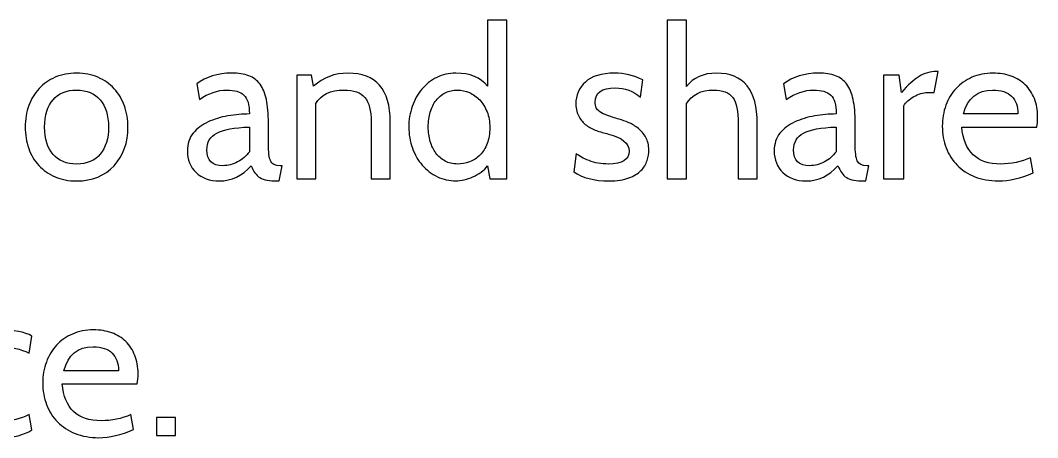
# Model space of a CAD drawing. Header units: centimetres. Extents: x -24 to 24.1, y -20.7 to 0.5.
# Drawn here: x 19.852 to 23.925, y -6.704 to -5.032 of the extents above; entities that cross this region are included whole.
import ezdxf

# ---------------------------------------------------------------- set-up
doc = ezdxf.new("R2010")
doc.units = ezdxf.units.CM
doc.header["$MEASUREMENT"] = 0
doc.layers.add('Layer 1', color=7, linetype='Continuous')

msp = doc.modelspace()

# ---------------------------------------------------------------- linework, layer by layer
at = {"layer": 'Layer 1', "color": 250}
for points, knots in [([(21.79941, -5.66718), (21.79941, -5.66718), (21.73168, -5.66718), (21.73168, -5.66718), (21.73168, -5.66718), (21.73168, -5.66718), (21.72321, -5.61469), (21.72321, -5.61469), (21.72321, -5.61469), (21.71644, -5.62428), (21.70783, -5.63275), (21.69739, -5.64009), (21.69739, -5.64009), (21.68695, -5.64742), (21.67594, -5.65377), (21.66437, -5.65914), (21.66437, -5.65914), (21.6528, -5.6645), (21.64108, -5.66859), (21.62923, -5.67141), (21.62923, -5.67141), (21.61738, -5.67424), (21.60637, -5.67565), (21.59621, -5.67565), (21.59621, -5.67565), (21.56968, -5.67565), (21.54485, -5.67), (21.5217, -5.65871), (21.5217, -5.65871), (21.49856, -5.64742), (21.47852, -5.63204), (21.46159, -5.61257), (21.46159, -5.61257), (21.44466, -5.5931), (21.43139, -5.57024), (21.4218, -5.54399), (21.4218, -5.54399), (21.4122, -5.51774), (21.4074, -5.48966), (21.4074, -5.45975), (21.4074, -5.45975), (21.4074, -5.43096), (21.41192, -5.40344), (21.42095, -5.3772), (21.42095, -5.3772), (21.42998, -5.35095), (21.44282, -5.32795), (21.45947, -5.30819), (21.45947, -5.30819), (21.47612, -5.28844), (21.49602, -5.27277), (21.51916, -5.2612), (21.51916, -5.2612), (21.54231, -5.24963), (21.56799, -5.24384), (21.59621, -5.24384), (21.59621, -5.24384), (21.65209, -5.24384), (21.69442, -5.26134), (21.72321, -5.29634), (21.72321, -5.29634), (21.72321, -5.29634), (21.72321, -5.03218), (21.72321, -5.03218), (21.72321, -5.03218), (21.72321, -5.03218), (21.79941, -5.03218), (21.79941, -5.03218), (21.79941, -5.03218), (21.79941, -5.03218), (21.79941, -5.66718), (21.79941, -5.66718)], [0, 0, 0, 0, 0.0526316, 0.0526316, 0.0526316, 0.0526316, 0.1052632, 0.1052632, 0.1052632, 0.1052632, 0.1578947, 0.1578947, 0.1578947, 0.1578947, 0.2105263, 0.2105263, 0.2105263, 0.2105263, 0.2631579, 0.2631579, 0.2631579, 0.2631579, 0.3157895, 0.3157895, 0.3157895, 0.3157895, 0.3684211, 0.3684211, 0.3684211, 0.3684211, 0.4210526, 0.4210526, 0.4210526, 0.4210526, 0.4736842, 0.4736842, 0.4736842, 0.4736842, 0.5263158, 0.5263158, 0.5263158, 0.5263158, 0.5789474, 0.5789474, 0.5789474, 0.5789474, 0.6315789, 0.6315789, 0.6315789, 0.6315789, 0.6842105, 0.6842105, 0.6842105, 0.6842105, 0.7368421, 0.7368421, 0.7368421, 0.7368421, 0.7894737, 0.7894737, 0.7894737, 0.7894737, 0.8421053, 0.8421053, 0.8421053, 0.8421053, 0.8947368, 0.8947368, 0.8947368, 0.8947368, 1, 1, 1, 1]), ([(22.80271, -5.66718), (22.80271, -5.66718), (22.72651, -5.66718), (22.72651, -5.66718), (22.72651, -5.66718), (22.72651, -5.66718), (22.72651, -5.44535), (22.72651, -5.44535), (22.72651, -5.44535), (22.72651, -5.39625), (22.71917, -5.36167), (22.7045, -5.34164), (22.7045, -5.34164), (22.68982, -5.3216), (22.66414, -5.31158), (22.62745, -5.31158), (22.62745, -5.31158), (22.57778, -5.31158), (22.54166, -5.32964), (22.51908, -5.36577), (22.51908, -5.36577), (22.51908, -5.36577), (22.51908, -5.66718), (22.51908, -5.66718), (22.51908, -5.66718), (22.51908, -5.66718), (22.44203, -5.66718), (22.44203, -5.66718), (22.44203, -5.66718), (22.44203, -5.66718), (22.44203, -5.03218), (22.44203, -5.03218), (22.44203, -5.03218), (22.44203, -5.03218), (22.51908, -5.03218), (22.51908, -5.03218), (22.51908, -5.03218), (22.51908, -5.03218), (22.51908, -5.29719), (22.51908, -5.29719), (22.51908, -5.29719), (22.54674, -5.26163), (22.58681, -5.24384), (22.6393, -5.24384), (22.6393, -5.24384), (22.74824, -5.24384), (22.80271, -5.31101), (22.80271, -5.44535), (22.80271, -5.44535), (22.80271, -5.44535), (22.80271, -5.66718), (22.80271, -5.66718)], [0, 0, 0, 0, 0.0714286, 0.0714286, 0.0714286, 0.0714286, 0.1428571, 0.1428571, 0.1428571, 0.1428571, 0.2142857, 0.2142857, 0.2142857, 0.2142857, 0.2857143, 0.2857143, 0.2857143, 0.2857143, 0.3571429, 0.3571429, 0.3571429, 0.3571429, 0.4285714, 0.4285714, 0.4285714, 0.4285714, 0.5, 0.5, 0.5, 0.5, 0.5714286, 0.5714286, 0.5714286, 0.5714286, 0.6428571, 0.6428571, 0.6428571, 0.6428571, 0.7142857, 0.7142857, 0.7142857, 0.7142857, 0.7857143, 0.7857143, 0.7857143, 0.7857143, 0.8571429, 0.8571429, 0.8571429, 0.8571429, 1, 1, 1, 1]), ([(20.22714, -5.61469), (20.19046, -5.65533), (20.1405, -5.67565), (20.07728, -5.67565), (20.07728, -5.67565), (20.04511, -5.67565), (20.01632, -5.67014), (19.99092, -5.65914), (19.99092, -5.65914), (19.96552, -5.64813), (19.94393, -5.63303), (19.92615, -5.61384), (19.92615, -5.61384), (19.90837, -5.59465), (19.89483, -5.57179), (19.88551, -5.54526), (19.88551, -5.54526), (19.8762, -5.51873), (19.87154, -5.49023), (19.87154, -5.45975), (19.87154, -5.45975), (19.87154, -5.4287), (19.87634, -5.40006), (19.88594, -5.37381), (19.88594, -5.37381), (19.89553, -5.34756), (19.90922, -5.32484), (19.927, -5.30565), (19.927, -5.30565), (19.94478, -5.28646), (19.96637, -5.27136), (19.99177, -5.26036), (19.99177, -5.26036), (20.01717, -5.24935), (20.04568, -5.24384), (20.07728, -5.24384), (20.07728, -5.24384), (20.10889, -5.24384), (20.1374, -5.24935), (20.1628, -5.26036), (20.1628, -5.26036), (20.1882, -5.27136), (20.20979, -5.2866), (20.22757, -5.30608), (20.22757, -5.30608), (20.24535, -5.32555), (20.25904, -5.34841), (20.26863, -5.37466), (20.26863, -5.37466), (20.27823, -5.4009), (20.28303, -5.42927), (20.28303, -5.45975), (20.28303, -5.45975), (20.28303, -5.52183), (20.2644, -5.57348), (20.22714, -5.61469)], [0, 0, 0, 0, 0.0666667, 0.0666667, 0.0666667, 0.0666667, 0.1333333, 0.1333333, 0.1333333, 0.1333333, 0.2, 0.2, 0.2, 0.2, 0.2666667, 0.2666667, 0.2666667, 0.2666667, 0.3333333, 0.3333333, 0.3333333, 0.3333333, 0.4, 0.4, 0.4, 0.4, 0.4666667, 0.4666667, 0.4666667, 0.4666667, 0.5333333, 0.5333333, 0.5333333, 0.5333333, 0.6, 0.6, 0.6, 0.6, 0.6666667, 0.6666667, 0.6666667, 0.6666667, 0.7333333, 0.7333333, 0.7333333, 0.7333333, 0.8, 0.8, 0.8, 0.8, 0.8666667, 0.8666667, 0.8666667, 0.8666667, 1, 1, 1, 1]), ([(20.90025, -5.61469), (20.90025, -5.61469), (20.88839, -5.67565), (20.88839, -5.67565), (20.88839, -5.67565), (20.88839, -5.67565), (20.88247, -5.67565), (20.88247, -5.67565), (20.88247, -5.67565), (20.86553, -5.67565), (20.85142, -5.67466), (20.84013, -5.67268), (20.84013, -5.67268), (20.82885, -5.67071), (20.81925, -5.66732), (20.81135, -5.66252), (20.81135, -5.66252), (20.80345, -5.65773), (20.79681, -5.65138), (20.79145, -5.64347), (20.79145, -5.64347), (20.78609, -5.63557), (20.78087, -5.62598), (20.77579, -5.61469), (20.77579, -5.61469), (20.74079, -5.65533), (20.69846, -5.67565), (20.64879, -5.67565), (20.64879, -5.67565), (20.60984, -5.67565), (20.5788, -5.6645), (20.55565, -5.6422), (20.55565, -5.6422), (20.53251, -5.61991), (20.52094, -5.59098), (20.52094, -5.55542), (20.52094, -5.55542), (20.52094, -5.52663), (20.5287, -5.50293), (20.54422, -5.4843), (20.54422, -5.4843), (20.55975, -5.46567), (20.5795, -5.45071), (20.60349, -5.43943), (20.60349, -5.43943), (20.62748, -5.42814), (20.65415, -5.42009), (20.6835, -5.4153), (20.6835, -5.4153), (20.71285, -5.4105), (20.74136, -5.40782), (20.76901, -5.40725), (20.76901, -5.40725), (20.76901, -5.37), (20.76182, -5.34474), (20.74742, -5.33148), (20.74742, -5.33148), (20.73303, -5.31821), (20.71003, -5.31158), (20.67842, -5.31158), (20.67842, -5.31158), (20.6423, -5.31158), (20.60589, -5.324), (20.5692, -5.34883), (20.5692, -5.34883), (20.5692, -5.34883), (20.55819, -5.28703), (20.55819, -5.28703), (20.55819, -5.28703), (20.59545, -5.25824), (20.6423, -5.24384), (20.69874, -5.24384), (20.69874, -5.24384), (20.72527, -5.24384), (20.74785, -5.24737), (20.76647, -5.25443), (20.76647, -5.25443), (20.7851, -5.26148), (20.8002, -5.27277), (20.81177, -5.2883), (20.81177, -5.2883), (20.82334, -5.30382), (20.83181, -5.32428), (20.83717, -5.34968), (20.83717, -5.34968), (20.84253, -5.37508), (20.84521, -5.40612), (20.84521, -5.44281), (20.84521, -5.44281), (20.84521, -5.44281), (20.84521, -5.52748), (20.84521, -5.52748), (20.84521, -5.52748), (20.84521, -5.56022), (20.84804, -5.58294), (20.85368, -5.59564), (20.85368, -5.59564), (20.85933, -5.60834), (20.87231, -5.61469), (20.89263, -5.61469), (20.89263, -5.61469), (20.89263, -5.61469), (20.90025, -5.61469), (20.90025, -5.61469)], [0, 0, 0, 0, 0.037037, 0.037037, 0.037037, 0.037037, 0.0740741, 0.0740741, 0.0740741, 0.0740741, 0.1111111, 0.1111111, 0.1111111, 0.1111111, 0.1481481, 0.1481481, 0.1481481, 0.1481481, 0.1851852, 0.1851852, 0.1851852, 0.1851852, 0.2222222, 0.2222222, 0.2222222, 0.2222222, 0.2592593, 0.2592593, 0.2592593, 0.2592593, 0.2962963, 0.2962963, 0.2962963, 0.2962963, 0.3333333, 0.3333333, 0.3333333, 0.3333333, 0.3703704, 0.3703704, 0.3703704, 0.3703704, 0.4074074, 0.4074074, 0.4074074, 0.4074074, 0.4444444, 0.4444444, 0.4444444, 0.4444444, 0.4814815, 0.4814815, 0.4814815, 0.4814815, 0.5185185, 0.5185185, 0.5185185, 0.5185185, 0.5555556, 0.5555556, 0.5555556, 0.5555556, 0.5925926, 0.5925926, 0.5925926, 0.5925926, 0.6296296, 0.6296296, 0.6296296, 0.6296296, 0.6666667, 0.6666667, 0.6666667, 0.6666667, 0.7037037, 0.7037037, 0.7037037, 0.7037037, 0.7407407, 0.7407407, 0.7407407, 0.7407407, 0.7777778, 0.7777778, 0.7777778, 0.7777778, 0.8148148, 0.8148148, 0.8148148, 0.8148148, 0.8518519, 0.8518519, 0.8518519, 0.8518519, 0.8888889, 0.8888889, 0.8888889, 0.8888889, 0.9259259, 0.9259259, 0.9259259, 0.9259259, 1, 1, 1, 1]), ([(21.3329, -5.66718), (21.3329, -5.66718), (21.25669, -5.66718), (21.25669, -5.66718), (21.25669, -5.66718), (21.25669, -5.66718), (21.25669, -5.43858), (21.25669, -5.43858), (21.25669, -5.43858), (21.25669, -5.39399), (21.24837, -5.36167), (21.23172, -5.34164), (21.23172, -5.34164), (21.21507, -5.3216), (21.18727, -5.31158), (21.14832, -5.31158), (21.14832, -5.31158), (21.09301, -5.31158), (21.05519, -5.32964), (21.03487, -5.36577), (21.03487, -5.36577), (21.03487, -5.36577), (21.03487, -5.66718), (21.03487, -5.66718), (21.03487, -5.66718), (21.03487, -5.66718), (20.95867, -5.66718), (20.95867, -5.66718), (20.95867, -5.66718), (20.95867, -5.66718), (20.95867, -5.25231), (20.95867, -5.25231), (20.95867, -5.25231), (20.95867, -5.25231), (21.01793, -5.25231), (21.01793, -5.25231), (21.01793, -5.25231), (21.01793, -5.25231), (21.0264, -5.29634), (21.0264, -5.29634), (21.0264, -5.29634), (21.06591, -5.26134), (21.11163, -5.24384), (21.16356, -5.24384), (21.16356, -5.24384), (21.27645, -5.24384), (21.3329, -5.30876), (21.3329, -5.43858), (21.3329, -5.43858), (21.3329, -5.43858), (21.3329, -5.66718), (21.3329, -5.66718)], [0, 0, 0, 0, 0.0714286, 0.0714286, 0.0714286, 0.0714286, 0.1428571, 0.1428571, 0.1428571, 0.1428571, 0.2142857, 0.2142857, 0.2142857, 0.2142857, 0.2857143, 0.2857143, 0.2857143, 0.2857143, 0.3571429, 0.3571429, 0.3571429, 0.3571429, 0.4285714, 0.4285714, 0.4285714, 0.4285714, 0.5, 0.5, 0.5, 0.5, 0.5714286, 0.5714286, 0.5714286, 0.5714286, 0.6428571, 0.6428571, 0.6428571, 0.6428571, 0.7142857, 0.7142857, 0.7142857, 0.7142857, 0.7857143, 0.7857143, 0.7857143, 0.7857143, 0.8571429, 0.8571429, 0.8571429, 0.8571429, 1, 1, 1, 1]), ([(22.21004, -5.67565), (22.14965, -5.67565), (22.10223, -5.66351), (22.0678, -5.63924), (22.0678, -5.63924), (22.0678, -5.63924), (22.07712, -5.56558), (22.07712, -5.56558), (22.07712, -5.56558), (22.08841, -5.57574), (22.10576, -5.58534), (22.12919, -5.59437), (22.12919, -5.59437), (22.15261, -5.6034), (22.17843, -5.60791), (22.20666, -5.60791), (22.20666, -5.60791), (22.26197, -5.60791), (22.28963, -5.5907), (22.28963, -5.55627), (22.28963, -5.55627), (22.28963, -5.52522), (22.26197, -5.50236), (22.20666, -5.48769), (22.20666, -5.48769), (22.18972, -5.48373), (22.17378, -5.47908), (22.15882, -5.47372), (22.15882, -5.47372), (22.14386, -5.46835), (22.13046, -5.4613), (22.1186, -5.45255), (22.1186, -5.45255), (22.10675, -5.4438), (22.09701, -5.43265), (22.08939, -5.41911), (22.08939, -5.41911), (22.08177, -5.40556), (22.0774, -5.38863), (22.07627, -5.36831), (22.07627, -5.36831), (22.07627, -5.33275), (22.08897, -5.30311), (22.11437, -5.27941), (22.11437, -5.27941), (22.13977, -5.2557), (22.179, -5.24384), (22.23206, -5.24384), (22.23206, -5.24384), (22.26988, -5.24384), (22.30741, -5.25288), (22.34466, -5.27094), (22.34466, -5.27094), (22.34466, -5.27094), (22.33535, -5.34037), (22.33535, -5.34037), (22.33535, -5.34037), (22.306, -5.31553), (22.27213, -5.30311), (22.23375, -5.30311), (22.23375, -5.30311), (22.18013, -5.30311), (22.15332, -5.32188), (22.15332, -5.35942), (22.15332, -5.35942), (22.15332, -5.36845), (22.15473, -5.37621), (22.15755, -5.38242), (22.15755, -5.38242), (22.16037, -5.38863), (22.16545, -5.39427), (22.17279, -5.39907), (22.17279, -5.39907), (22.18013, -5.40387), (22.19001, -5.40852), (22.20242, -5.41318), (22.20242, -5.41318), (22.21484, -5.41769), (22.23065, -5.42277), (22.24984, -5.42842), (22.24984, -5.42842), (22.26169, -5.43181), (22.27453, -5.43646), (22.28836, -5.44239), (22.28836, -5.44239), (22.30219, -5.44832), (22.31503, -5.45608), (22.32688, -5.46567), (22.32688, -5.46567), (22.33874, -5.47527), (22.34862, -5.48712), (22.35652, -5.50123), (22.35652, -5.50123), (22.36442, -5.51534), (22.36837, -5.53228), (22.36837, -5.55203), (22.36837, -5.55203), (22.36837, -5.56558), (22.36611, -5.57969), (22.3616, -5.59437), (22.3616, -5.59437), (22.35708, -5.60904), (22.3489, -5.62231), (22.33704, -5.63416), (22.33704, -5.63416), (22.32519, -5.64601), (22.30896, -5.65589), (22.28836, -5.66379), (22.28836, -5.66379), (22.26776, -5.6717), (22.24165, -5.67565), (22.21004, -5.67565)], [0, 0, 0, 0, 0.0344828, 0.0344828, 0.0344828, 0.0344828, 0.0689655, 0.0689655, 0.0689655, 0.0689655, 0.1034483, 0.1034483, 0.1034483, 0.1034483, 0.137931, 0.137931, 0.137931, 0.137931, 0.1724138, 0.1724138, 0.1724138, 0.1724138, 0.2068966, 0.2068966, 0.2068966, 0.2068966, 0.2413793, 0.2413793, 0.2413793, 0.2413793, 0.2758621, 0.2758621, 0.2758621, 0.2758621, 0.3103448, 0.3103448, 0.3103448, 0.3103448, 0.3448276, 0.3448276, 0.3448276, 0.3448276, 0.3793103, 0.3793103, 0.3793103, 0.3793103, 0.4137931, 0.4137931, 0.4137931, 0.4137931, 0.4482759, 0.4482759, 0.4482759, 0.4482759, 0.4827586, 0.4827586, 0.4827586, 0.4827586, 0.5172414, 0.5172414, 0.5172414, 0.5172414, 0.5517241, 0.5517241, 0.5517241, 0.5517241, 0.5862069, 0.5862069, 0.5862069, 0.5862069, 0.6206897, 0.6206897, 0.6206897, 0.6206897, 0.6551724, 0.6551724, 0.6551724, 0.6551724, 0.6896552, 0.6896552, 0.6896552, 0.6896552, 0.7241379, 0.7241379, 0.7241379, 0.7241379, 0.7586207, 0.7586207, 0.7586207, 0.7586207, 0.7931034, 0.7931034, 0.7931034, 0.7931034, 0.8275862, 0.8275862, 0.8275862, 0.8275862, 0.862069, 0.862069, 0.862069, 0.862069, 0.8965517, 0.8965517, 0.8965517, 0.8965517, 0.9310345, 0.9310345, 0.9310345, 0.9310345, 1, 1, 1, 1]), ([(23.24976, -5.61469), (23.24976, -5.61469), (23.2379, -5.67565), (23.2379, -5.67565), (23.2379, -5.67565), (23.2379, -5.67565), (23.23198, -5.67565), (23.23198, -5.67565), (23.23198, -5.67565), (23.21504, -5.67565), (23.20093, -5.67466), (23.18964, -5.67268), (23.18964, -5.67268), (23.17836, -5.67071), (23.16876, -5.66732), (23.16086, -5.66252), (23.16086, -5.66252), (23.15296, -5.65773), (23.14632, -5.65138), (23.14096, -5.64347), (23.14096, -5.64347), (23.1356, -5.63557), (23.13038, -5.62598), (23.1253, -5.61469), (23.1253, -5.61469), (23.0903, -5.65533), (23.04797, -5.67565), (22.9983, -5.67565), (22.9983, -5.67565), (22.95935, -5.67565), (22.92831, -5.6645), (22.90516, -5.6422), (22.90516, -5.6422), (22.88202, -5.61991), (22.87045, -5.59098), (22.87045, -5.55542), (22.87045, -5.55542), (22.87045, -5.52663), (22.87821, -5.50293), (22.89373, -5.4843), (22.89373, -5.4843), (22.90926, -5.46567), (22.92901, -5.45071), (22.953, -5.43943), (22.953, -5.43943), (22.97699, -5.42814), (23.00366, -5.42009), (23.03301, -5.4153), (23.03301, -5.4153), (23.06236, -5.4105), (23.09087, -5.40782), (23.11852, -5.40725), (23.11852, -5.40725), (23.11852, -5.37), (23.11133, -5.34474), (23.09693, -5.33148), (23.09693, -5.33148), (23.08254, -5.31821), (23.05954, -5.31158), (23.02793, -5.31158), (23.02793, -5.31158), (22.99181, -5.31158), (22.9554, -5.324), (22.91871, -5.34883), (22.91871, -5.34883), (22.91871, -5.34883), (22.9077, -5.28703), (22.9077, -5.28703), (22.9077, -5.28703), (22.94496, -5.25824), (22.99181, -5.24384), (23.04825, -5.24384), (23.04825, -5.24384), (23.07478, -5.24384), (23.09736, -5.24737), (23.11598, -5.25443), (23.11598, -5.25443), (23.13461, -5.26148), (23.14971, -5.27277), (23.16128, -5.2883), (23.16128, -5.2883), (23.17285, -5.30382), (23.18132, -5.32428), (23.18668, -5.34968), (23.18668, -5.34968), (23.19204, -5.37508), (23.19472, -5.40612), (23.19472, -5.44281), (23.19472, -5.44281), (23.19472, -5.44281), (23.19472, -5.52748), (23.19472, -5.52748), (23.19472, -5.52748), (23.19472, -5.56022), (23.19755, -5.58294), (23.20319, -5.59564), (23.20319, -5.59564), (23.20884, -5.60834), (23.22182, -5.61469), (23.24214, -5.61469), (23.24214, -5.61469), (23.24214, -5.61469), (23.24976, -5.61469), (23.24976, -5.61469)], [0, 0, 0, 0, 0.037037, 0.037037, 0.037037, 0.037037, 0.0740741, 0.0740741, 0.0740741, 0.0740741, 0.1111111, 0.1111111, 0.1111111, 0.1111111, 0.1481481, 0.1481481, 0.1481481, 0.1481481, 0.1851852, 0.1851852, 0.1851852, 0.1851852, 0.2222222, 0.2222222, 0.2222222, 0.2222222, 0.2592593, 0.2592593, 0.2592593, 0.2592593, 0.2962963, 0.2962963, 0.2962963, 0.2962963, 0.3333333, 0.3333333, 0.3333333, 0.3333333, 0.3703704, 0.3703704, 0.3703704, 0.3703704, 0.4074074, 0.4074074, 0.4074074, 0.4074074, 0.4444444, 0.4444444, 0.4444444, 0.4444444, 0.4814815, 0.4814815, 0.4814815, 0.4814815, 0.5185185, 0.5185185, 0.5185185, 0.5185185, 0.5555556, 0.5555556, 0.5555556, 0.5555556, 0.5925926, 0.5925926, 0.5925926, 0.5925926, 0.6296296, 0.6296296, 0.6296296, 0.6296296, 0.6666667, 0.6666667, 0.6666667, 0.6666667, 0.7037037, 0.7037037, 0.7037037, 0.7037037, 0.7407407, 0.7407407, 0.7407407, 0.7407407, 0.7777778, 0.7777778, 0.7777778, 0.7777778, 0.8148148, 0.8148148, 0.8148148, 0.8148148, 0.8518519, 0.8518519, 0.8518519, 0.8518519, 0.8888889, 0.8888889, 0.8888889, 0.8888889, 0.9259259, 0.9259259, 0.9259259, 0.9259259, 1, 1, 1, 1]), ([(23.52746, -5.23707), (23.52746, -5.23707), (23.51053, -5.32089), (23.51053, -5.32089), (23.51053, -5.32089), (23.51053, -5.32089), (23.48428, -5.32089), (23.48428, -5.32089), (23.48428, -5.32089), (23.47582, -5.32089), (23.46679, -5.32244), (23.45719, -5.32555), (23.45719, -5.32555), (23.4476, -5.32865), (23.43842, -5.33275), (23.42967, -5.33783), (23.42967, -5.33783), (23.42093, -5.34291), (23.41288, -5.34855), (23.40554, -5.35476), (23.40554, -5.35476), (23.39821, -5.36097), (23.39284, -5.36746), (23.38946, -5.37423), (23.38946, -5.37423), (23.38946, -5.37423), (23.38946, -5.66718), (23.38946, -5.66718), (23.38946, -5.66718), (23.38946, -5.66718), (23.30818, -5.66718), (23.30818, -5.66718), (23.30818, -5.66718), (23.30818, -5.66718), (23.30818, -5.25231), (23.30818, -5.25231), (23.30818, -5.25231), (23.30818, -5.25231), (23.37083, -5.25231), (23.37083, -5.25231), (23.37083, -5.25231), (23.37083, -5.25231), (23.38014, -5.32089), (23.38014, -5.32089), (23.38014, -5.32089), (23.40611, -5.29154), (23.42967, -5.27023), (23.45084, -5.25697), (23.45084, -5.25697), (23.47201, -5.2437), (23.49529, -5.23707), (23.52069, -5.23707), (23.52069, -5.23707), (23.52069, -5.23707), (23.52746, -5.23707), (23.52746, -5.23707)], [0, 0, 0, 0, 0.0666667, 0.0666667, 0.0666667, 0.0666667, 0.1333333, 0.1333333, 0.1333333, 0.1333333, 0.2, 0.2, 0.2, 0.2, 0.2666667, 0.2666667, 0.2666667, 0.2666667, 0.3333333, 0.3333333, 0.3333333, 0.3333333, 0.4, 0.4, 0.4, 0.4, 0.4666667, 0.4666667, 0.4666667, 0.4666667, 0.5333333, 0.5333333, 0.5333333, 0.5333333, 0.6, 0.6, 0.6, 0.6, 0.6666667, 0.6666667, 0.6666667, 0.6666667, 0.7333333, 0.7333333, 0.7333333, 0.7333333, 0.8, 0.8, 0.8, 0.8, 0.8666667, 0.8666667, 0.8666667, 0.8666667, 1, 1, 1, 1]), ([(23.92201, -5.45975), (23.92201, -5.45975), (23.62144, -5.45975), (23.62144, -5.45975), (23.62144, -5.45975), (23.63047, -5.55852), (23.6824, -5.60791), (23.77723, -5.60791), (23.77723, -5.60791), (23.81956, -5.60791), (23.85935, -5.59973), (23.89661, -5.58336), (23.89661, -5.58336), (23.89661, -5.58336), (23.90677, -5.64347), (23.90677, -5.64347), (23.90677, -5.64347), (23.85766, -5.66492), (23.81138, -5.67565), (23.76791, -5.67565), (23.76791, -5.67565), (23.73292, -5.67565), (23.70145, -5.67), (23.67351, -5.65871), (23.67351, -5.65871), (23.64557, -5.64742), (23.622, -5.63204), (23.60281, -5.61257), (23.60281, -5.61257), (23.58362, -5.5931), (23.56895, -5.56995), (23.55879, -5.54314), (23.55879, -5.54314), (23.54863, -5.51633), (23.54355, -5.4874), (23.54355, -5.45636), (23.54355, -5.45636), (23.54355, -5.42644), (23.54834, -5.3985), (23.55794, -5.37254), (23.55794, -5.37254), (23.56754, -5.34657), (23.58108, -5.32414), (23.59858, -5.30523), (23.59858, -5.30523), (23.61608, -5.28632), (23.63739, -5.27136), (23.6625, -5.26036), (23.6625, -5.26036), (23.68762, -5.24935), (23.7157, -5.24384), (23.74675, -5.24384), (23.74675, -5.24384), (23.77328, -5.24384), (23.79755, -5.2478), (23.81956, -5.2557), (23.81956, -5.2557), (23.84157, -5.2636), (23.86034, -5.27517), (23.87586, -5.29041), (23.87586, -5.29041), (23.89139, -5.30565), (23.90352, -5.32414), (23.91227, -5.34587), (23.91227, -5.34587), (23.92102, -5.3676), (23.92539, -5.39201), (23.92539, -5.41911), (23.92539, -5.41911), (23.92539, -5.43491), (23.92427, -5.44846), (23.92201, -5.45975)], [0, 0, 0, 0, 0.0526316, 0.0526316, 0.0526316, 0.0526316, 0.1052632, 0.1052632, 0.1052632, 0.1052632, 0.1578947, 0.1578947, 0.1578947, 0.1578947, 0.2105263, 0.2105263, 0.2105263, 0.2105263, 0.2631579, 0.2631579, 0.2631579, 0.2631579, 0.3157895, 0.3157895, 0.3157895, 0.3157895, 0.3684211, 0.3684211, 0.3684211, 0.3684211, 0.4210526, 0.4210526, 0.4210526, 0.4210526, 0.4736842, 0.4736842, 0.4736842, 0.4736842, 0.5263158, 0.5263158, 0.5263158, 0.5263158, 0.5789474, 0.5789474, 0.5789474, 0.5789474, 0.6315789, 0.6315789, 0.6315789, 0.6315789, 0.6842105, 0.6842105, 0.6842105, 0.6842105, 0.7368421, 0.7368421, 0.7368421, 0.7368421, 0.7894737, 0.7894737, 0.7894737, 0.7894737, 0.8421053, 0.8421053, 0.8421053, 0.8421053, 0.8947368, 0.8947368, 0.8947368, 0.8947368, 1, 1, 1, 1]), ([(20.17126, -5.35053), (20.14925, -5.32456), (20.11792, -5.31158), (20.07728, -5.31158), (20.07728, -5.31158), (20.03664, -5.31158), (20.00518, -5.32442), (19.98288, -5.3501), (19.98288, -5.3501), (19.96058, -5.37578), (19.94944, -5.41233), (19.94944, -5.45975), (19.94944, -5.45975), (19.94944, -5.50716), (19.96058, -5.54371), (19.98288, -5.56939), (19.98288, -5.56939), (20.00518, -5.59507), (20.03664, -5.60791), (20.07728, -5.60791), (20.07728, -5.60791), (20.11849, -5.60791), (20.1501, -5.59465), (20.17211, -5.56812), (20.17211, -5.56812), (20.19412, -5.54159), (20.20513, -5.50547), (20.20513, -5.45975), (20.20513, -5.45975), (20.20513, -5.4129), (20.19384, -5.37649), (20.17126, -5.35053)], [0, 0, 0, 0, 0.1111111, 0.1111111, 0.1111111, 0.1111111, 0.2222222, 0.2222222, 0.2222222, 0.2222222, 0.3333333, 0.3333333, 0.3333333, 0.3333333, 0.4444444, 0.4444444, 0.4444444, 0.4444444, 0.5555556, 0.5555556, 0.5555556, 0.5555556, 0.6666667, 0.6666667, 0.6666667, 0.6666667, 0.7777778, 0.7777778, 0.7777778, 0.7777778, 1, 1, 1, 1]), ([(21.60214, -5.31158), (21.58408, -5.31158), (21.56785, -5.31525), (21.55345, -5.32259), (21.55345, -5.32259), (21.53906, -5.32992), (21.52678, -5.34008), (21.51662, -5.35307), (21.51662, -5.35307), (21.50646, -5.36605), (21.4987, -5.38157), (21.49334, -5.39963), (21.49334, -5.39963), (21.48798, -5.41769), (21.4853, -5.43773), (21.4853, -5.45975), (21.4853, -5.45975), (21.4853, -5.48007), (21.48798, -5.49926), (21.49334, -5.51732), (21.49334, -5.51732), (21.4987, -5.53538), (21.50632, -5.55105), (21.5162, -5.56431), (21.5162, -5.56431), (21.52608, -5.57757), (21.53821, -5.58816), (21.55261, -5.59606), (21.55261, -5.59606), (21.567, -5.60396), (21.58351, -5.60791), (21.60214, -5.60791), (21.60214, -5.60791), (21.61907, -5.60791), (21.6353, -5.60495), (21.65082, -5.59902), (21.65082, -5.59902), (21.66634, -5.5931), (21.68017, -5.58407), (21.69231, -5.57193), (21.69231, -5.57193), (21.70444, -5.55979), (21.71404, -5.54455), (21.72109, -5.52621), (21.72109, -5.52621), (21.72815, -5.50786), (21.73168, -5.48656), (21.73168, -5.46229), (21.73168, -5.46229), (21.73168, -5.43858), (21.72801, -5.41741), (21.72067, -5.39879), (21.72067, -5.39879), (21.71333, -5.38016), (21.7036, -5.36435), (21.69146, -5.35137), (21.69146, -5.35137), (21.67933, -5.33839), (21.6655, -5.32851), (21.64997, -5.32174), (21.64997, -5.32174), (21.63445, -5.31497), (21.61851, -5.31158), (21.60214, -5.31158)], [0, 0, 0, 0, 0.0588235, 0.0588235, 0.0588235, 0.0588235, 0.1176471, 0.1176471, 0.1176471, 0.1176471, 0.1764706, 0.1764706, 0.1764706, 0.1764706, 0.2352941, 0.2352941, 0.2352941, 0.2352941, 0.2941176, 0.2941176, 0.2941176, 0.2941176, 0.3529412, 0.3529412, 0.3529412, 0.3529412, 0.4117647, 0.4117647, 0.4117647, 0.4117647, 0.4705882, 0.4705882, 0.4705882, 0.4705882, 0.5294118, 0.5294118, 0.5294118, 0.5294118, 0.5882353, 0.5882353, 0.5882353, 0.5882353, 0.6470588, 0.6470588, 0.6470588, 0.6470588, 0.7058824, 0.7058824, 0.7058824, 0.7058824, 0.7647059, 0.7647059, 0.7647059, 0.7647059, 0.8235294, 0.8235294, 0.8235294, 0.8235294, 0.8823529, 0.8823529, 0.8823529, 0.8823529, 1, 1, 1, 1]), ([(23.74505, -5.31158), (23.68353, -5.31158), (23.64458, -5.34347), (23.62821, -5.40725), (23.62821, -5.40725), (23.62821, -5.40725), (23.84665, -5.40725), (23.84665, -5.40725), (23.84665, -5.40725), (23.84665, -5.37677), (23.83819, -5.35321), (23.82125, -5.33656), (23.82125, -5.33656), (23.80432, -5.3199), (23.77892, -5.31158), (23.74505, -5.31158)], [0, 0, 0, 0, 0.2, 0.2, 0.2, 0.2, 0.4, 0.4, 0.4, 0.4, 0.6, 0.6, 0.6, 0.6, 1, 1, 1, 1]), ([(20.76901, -5.55881), (20.76901, -5.55881), (20.76901, -5.45975), (20.76901, -5.45975), (20.76901, -5.45975), (20.70805, -5.462), (20.66445, -5.47005), (20.6382, -5.48388), (20.6382, -5.48388), (20.61196, -5.4977), (20.59883, -5.52014), (20.59883, -5.55119), (20.59883, -5.55119), (20.59883, -5.59352), (20.62028, -5.61469), (20.66318, -5.61469), (20.66318, -5.61469), (20.6835, -5.61469), (20.70312, -5.60961), (20.72202, -5.59945), (20.72202, -5.59945), (20.74093, -5.58929), (20.7566, -5.57574), (20.76901, -5.55881)], [0, 0, 0, 0, 0.1428571, 0.1428571, 0.1428571, 0.1428571, 0.2857143, 0.2857143, 0.2857143, 0.2857143, 0.4285714, 0.4285714, 0.4285714, 0.4285714, 0.5714286, 0.5714286, 0.5714286, 0.5714286, 0.7142857, 0.7142857, 0.7142857, 0.7142857, 1, 1, 1, 1]), ([(23.11852, -5.55881), (23.11852, -5.55881), (23.11852, -5.45975), (23.11852, -5.45975), (23.11852, -5.45975), (23.05756, -5.462), (23.01396, -5.47005), (22.98771, -5.48388), (22.98771, -5.48388), (22.96147, -5.4977), (22.94834, -5.52014), (22.94834, -5.55119), (22.94834, -5.55119), (22.94834, -5.59352), (22.96979, -5.61469), (23.01269, -5.61469), (23.01269, -5.61469), (23.03301, -5.61469), (23.05263, -5.60961), (23.07153, -5.59945), (23.07153, -5.59945), (23.09044, -5.58929), (23.10611, -5.57574), (23.11852, -5.55881)], [0, 0, 0, 0, 0.1428571, 0.1428571, 0.1428571, 0.1428571, 0.2857143, 0.2857143, 0.2857143, 0.2857143, 0.4285714, 0.4285714, 0.4285714, 0.4285714, 0.5714286, 0.5714286, 0.5714286, 0.5714286, 0.7142857, 0.7142857, 0.7142857, 0.7142857, 1, 1, 1, 1]), ([(19.77164, -6.70436), (19.73834, -6.70436), (19.70898, -6.69885), (19.68358, -6.68785), (19.68358, -6.68785), (19.65818, -6.67684), (19.63659, -6.6616), (19.61881, -6.64213), (19.61881, -6.64213), (19.60103, -6.62265), (19.58763, -6.59979), (19.5786, -6.57355), (19.5786, -6.57355), (19.56957, -6.5473), (19.56505, -6.51865), (19.56505, -6.48761), (19.56505, -6.48761), (19.56505, -6.456), (19.56957, -6.42707), (19.5786, -6.40083), (19.5786, -6.40083), (19.58763, -6.37458), (19.60075, -6.35186), (19.61797, -6.33267), (19.61797, -6.33267), (19.63518, -6.31348), (19.65663, -6.29866), (19.68231, -6.28822), (19.68231, -6.28822), (19.708, -6.27778), (19.73749, -6.27255), (19.77079, -6.27255), (19.77079, -6.27255), (19.82611, -6.27255), (19.86872, -6.28074), (19.89864, -6.29711), (19.89864, -6.29711), (19.89864, -6.29711), (19.88678, -6.36569), (19.88678, -6.36569), (19.88678, -6.36569), (19.85179, -6.34876), (19.81595, -6.34029), (19.77926, -6.34029), (19.77926, -6.34029), (19.73354, -6.34029), (19.69939, -6.35299), (19.67681, -6.37839), (19.67681, -6.37839), (19.65423, -6.40379), (19.64294, -6.4402), (19.64294, -6.48761), (19.64294, -6.48761), (19.64294, -6.53502), (19.65423, -6.57185), (19.67681, -6.5981), (19.67681, -6.5981), (19.69939, -6.62435), (19.73354, -6.63747), (19.77926, -6.63747), (19.77926, -6.63747), (19.81651, -6.63747), (19.85264, -6.629), (19.88763, -6.61207), (19.88763, -6.61207), (19.88763, -6.61207), (19.89779, -6.67303), (19.89779, -6.67303), (19.89779, -6.67303), (19.86675, -6.69391), (19.8247, -6.70436), (19.77164, -6.70436)], [0, 0, 0, 0, 0.0526316, 0.0526316, 0.0526316, 0.0526316, 0.1052632, 0.1052632, 0.1052632, 0.1052632, 0.1578947, 0.1578947, 0.1578947, 0.1578947, 0.2105263, 0.2105263, 0.2105263, 0.2105263, 0.2631579, 0.2631579, 0.2631579, 0.2631579, 0.3157895, 0.3157895, 0.3157895, 0.3157895, 0.3684211, 0.3684211, 0.3684211, 0.3684211, 0.4210526, 0.4210526, 0.4210526, 0.4210526, 0.4736842, 0.4736842, 0.4736842, 0.4736842, 0.5263158, 0.5263158, 0.5263158, 0.5263158, 0.5789474, 0.5789474, 0.5789474, 0.5789474, 0.6315789, 0.6315789, 0.6315789, 0.6315789, 0.6842105, 0.6842105, 0.6842105, 0.6842105, 0.7368421, 0.7368421, 0.7368421, 0.7368421, 0.7894737, 0.7894737, 0.7894737, 0.7894737, 0.8421053, 0.8421053, 0.8421053, 0.8421053, 0.8947368, 0.8947368, 0.8947368, 0.8947368, 1, 1, 1, 1]), ([(20.32028, -6.48846), (20.32028, -6.48846), (20.01971, -6.48846), (20.01971, -6.48846), (20.01971, -6.48846), (20.02874, -6.58723), (20.08067, -6.63662), (20.1755, -6.63662), (20.1755, -6.63662), (20.21783, -6.63662), (20.25762, -6.62844), (20.29488, -6.61207), (20.29488, -6.61207), (20.29488, -6.61207), (20.30504, -6.67218), (20.30504, -6.67218), (20.30504, -6.67218), (20.25593, -6.69363), (20.20965, -6.70436), (20.16618, -6.70436), (20.16618, -6.70436), (20.13119, -6.70436), (20.09972, -6.69871), (20.07178, -6.68742), (20.07178, -6.68742), (20.04384, -6.67613), (20.02027, -6.66075), (20.00108, -6.64128), (20.00108, -6.64128), (19.98189, -6.62181), (19.96722, -6.59866), (19.95706, -6.57185), (19.95706, -6.57185), (19.9469, -6.54504), (19.94182, -6.51611), (19.94182, -6.48507), (19.94182, -6.48507), (19.94182, -6.45515), (19.94661, -6.42721), (19.95621, -6.40125), (19.95621, -6.40125), (19.96581, -6.37528), (19.97935, -6.35285), (19.99685, -6.33394), (19.99685, -6.33394), (20.01435, -6.31503), (20.03566, -6.30007), (20.06077, -6.28907), (20.06077, -6.28907), (20.08589, -6.27806), (20.11397, -6.27255), (20.14502, -6.27255), (20.14502, -6.27255), (20.17155, -6.27255), (20.19582, -6.27651), (20.21783, -6.28441), (20.21783, -6.28441), (20.23984, -6.29231), (20.25861, -6.30388), (20.27413, -6.31912), (20.27413, -6.31912), (20.28966, -6.33436), (20.30179, -6.35285), (20.31054, -6.37458), (20.31054, -6.37458), (20.31929, -6.39631), (20.32366, -6.42072), (20.32366, -6.44782), (20.32366, -6.44782), (20.32366, -6.46362), (20.32254, -6.47717), (20.32028, -6.48846)], [0, 0, 0, 0, 0.0526316, 0.0526316, 0.0526316, 0.0526316, 0.1052632, 0.1052632, 0.1052632, 0.1052632, 0.1578947, 0.1578947, 0.1578947, 0.1578947, 0.2105263, 0.2105263, 0.2105263, 0.2105263, 0.2631579, 0.2631579, 0.2631579, 0.2631579, 0.3157895, 0.3157895, 0.3157895, 0.3157895, 0.3684211, 0.3684211, 0.3684211, 0.3684211, 0.4210526, 0.4210526, 0.4210526, 0.4210526, 0.4736842, 0.4736842, 0.4736842, 0.4736842, 0.5263158, 0.5263158, 0.5263158, 0.5263158, 0.5789474, 0.5789474, 0.5789474, 0.5789474, 0.6315789, 0.6315789, 0.6315789, 0.6315789, 0.6842105, 0.6842105, 0.6842105, 0.6842105, 0.7368421, 0.7368421, 0.7368421, 0.7368421, 0.7894737, 0.7894737, 0.7894737, 0.7894737, 0.8421053, 0.8421053, 0.8421053, 0.8421053, 0.8947368, 0.8947368, 0.8947368, 0.8947368, 1, 1, 1, 1]), ([(20.14332, -6.34029), (20.0818, -6.34029), (20.04285, -6.37218), (20.02648, -6.43596), (20.02648, -6.43596), (20.02648, -6.43596), (20.24492, -6.43596), (20.24492, -6.43596), (20.24492, -6.43596), (20.24492, -6.40548), (20.23646, -6.38192), (20.21952, -6.36527), (20.21952, -6.36527), (20.20259, -6.34861), (20.17719, -6.34029), (20.14332, -6.34029)], [0, 0, 0, 0, 0.2, 0.2, 0.2, 0.2, 0.4, 0.4, 0.4, 0.4, 0.6, 0.6, 0.6, 0.6, 1, 1, 1, 1]), ([(20.47353, -6.69589), (20.47353, -6.69589), (20.39733, -6.69589), (20.39733, -6.69589), (20.39733, -6.69589), (20.39733, -6.69589), (20.39733, -6.62308), (20.39733, -6.62308), (20.39733, -6.62308), (20.39733, -6.62308), (20.47353, -6.62308), (20.47353, -6.62308), (20.47353, -6.62308), (20.47353, -6.62308), (20.47353, -6.69589), (20.47353, -6.69589)], [0, 0, 0, 0, 0.2, 0.2, 0.2, 0.2, 0.4, 0.4, 0.4, 0.4, 0.6, 0.6, 0.6, 0.6, 1, 1, 1, 1])]:
    msp.add_open_spline(points, degree=3, knots=knots, dxfattribs=at)

doc.saveas('drawing.dxf')
